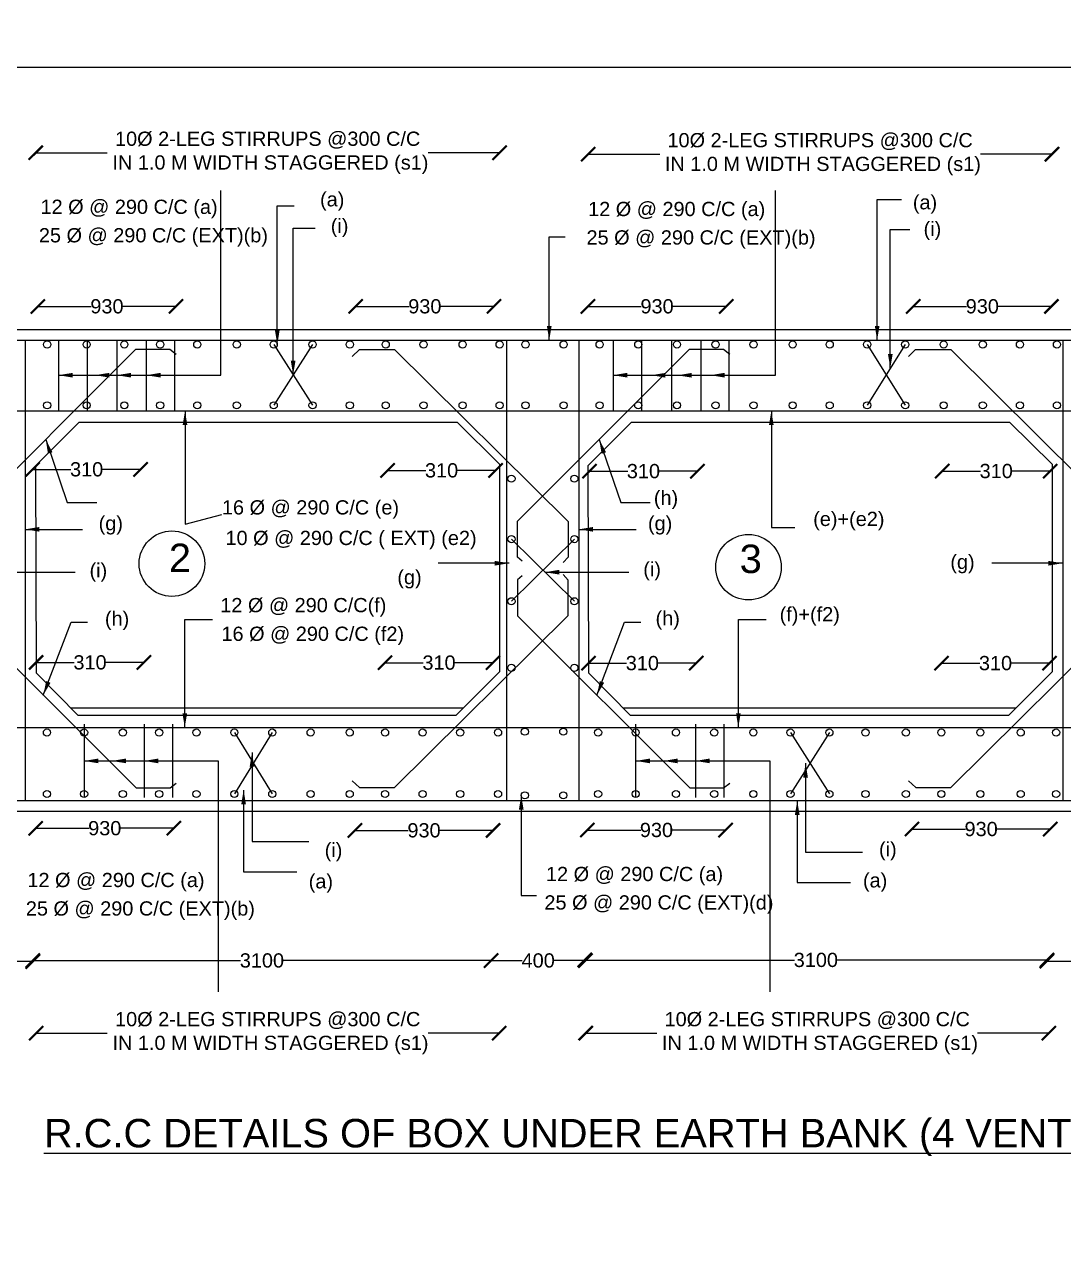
# Model space of a CAD drawing. Header units: millimetres. Extents: x -53248498 to -53239971, y 22140788 to 22147329.
# Drawn here: x -53246508 to -53244319, y 22144736 to 22147328 of the extents above; entities that cross this region are included whole.
import ezdxf

# ---------------------------------------------------------------- set-up
doc = ezdxf.new("R2010")
doc.units = ezdxf.units.MM
doc.header["$MEASUREMENT"] = 0
for name, color, linetype in [('DIMENSION', 7, 'Continuous'), ('DRAWING', 2, 'Continuous'), ('TEXT', 7, 'Continuous')]:
    doc.layers.add(name, color=color, linetype=linetype)
doc.styles.get("Standard").update_dxf_attribs({"font": 'arial.ttf', "height": 30})
doc.dimstyles.get("Standard").update_dxf_attribs({"dimtxt": 30, "dimasz": 30, "dimexe": 0.18, "dimexo": 0.0625, "dimgap": 0.09, "dimtad": 0, "dimdec": 0, "dimzin": 0, "dimdsep": 46, "dimtxsty": 'Standard', "dimblk": 'ARCHTICK', "dimcen": 0.09, "dimse1": 1, "dimse2": 1, "dimadec": 0, "dimazin": 0, "dimtfac": 1, "dimtdec": 0, "dimtofl": 0, "dimtmove": 0, "dimatfit": 3, "dimfxl": 1, "dimtolj": 1, "dimtzin": 0, "dimarcsym": 0})

# ---------------------------------------------------------------- blocks, each defined once
blk = doc.blocks.new('_ArchTick')
at = {"color": 0, "linetype": 'ByBlock', "const_width": 0.15}
blk.add_lwpolyline([(-0.5, -0.5), (0.5, 0.5)], dxfattribs=at)
blk = doc.blocks.new('*D57')
at = {"layer": 'Defpoints', "color": 0, "transparency": 16777216}
for p in [(-53246480.5, 22146734.1), (-53246189.1, 22146733.4), (-53246189.1, 22146731.4)]:
    blk.add_point(p, dxfattribs=at)
at = {"layer": 'DIMENSION', "color": 0, "lineweight": -2, "transparency": 16777216}
for p, q in [((-53246480.5, 22146733.4), (-53246368, 22146733.4)), ((-53246189.1, 22146733.4), (-53246301.6, 22146733.4))]:
    blk.add_line(p, q, dxfattribs=at)
at = {"layer": 'DIMENSION', "color": 0, "lineweight": -2, "transparency": 16777216, "xscale": 30, "yscale": 30, "zscale": 30, "rotation": 180}
blk.add_blockref('_ArchTick', (-53246480.5, 22146733.4), dxfattribs=at)
at = {"layer": 'DIMENSION', "color": 0, "lineweight": -2, "transparency": 16777216, "xscale": 30, "yscale": 30, "zscale": 30}
blk.add_blockref('_ArchTick', (-53246189.1, 22146733.4), dxfattribs=at)
at = {"layer": 'DIMENSION', "color": 0, "transparency": 16777216, "insert": (-53246334.8, 22146733.4), "char_height": 30, "attachment_point": 5}
blk.add_mtext('\\A1;930', dxfattribs=at)
blk = doc.blocks.new('*D58')
at = {"layer": 'Defpoints', "color": 0, "transparency": 16777216}
for p in [(-53245810.5, 22146734.1), (-53245519.2, 22146733.4), (-53245519.2, 22146731.4)]:
    blk.add_point(p, dxfattribs=at)
at = {"layer": 'DIMENSION', "color": 0, "lineweight": -2, "transparency": 16777216}
for p, q in [((-53245810.5, 22146733.4), (-53245698, 22146733.4)), ((-53245519.2, 22146733.4), (-53245631.7, 22146733.4))]:
    blk.add_line(p, q, dxfattribs=at)
at = {"layer": 'DIMENSION', "color": 0, "lineweight": -2, "transparency": 16777216, "xscale": 30, "yscale": 30, "zscale": 30, "rotation": 180}
blk.add_blockref('_ArchTick', (-53245810.5, 22146733.4), dxfattribs=at)
at = {"layer": 'DIMENSION', "color": 0, "lineweight": -2, "transparency": 16777216, "xscale": 30, "yscale": 30, "zscale": 30}
blk.add_blockref('_ArchTick', (-53245519.2, 22146733.4), dxfattribs=at)
at = {"layer": 'DIMENSION', "color": 0, "transparency": 16777216, "insert": (-53245664.9, 22146733.4), "char_height": 30, "attachment_point": 5}
blk.add_mtext('\\A1;930', dxfattribs=at)
blk = doc.blocks.new('*D59')
at = {"layer": 'Defpoints', "color": 0, "transparency": 16777216}
for p in [(-53245321.2, 22146734.1), (-53245029.9, 22146733.4), (-53245029.9, 22146731.4)]:
    blk.add_point(p, dxfattribs=at)
at = {"layer": 'DIMENSION', "color": 0, "lineweight": -2, "transparency": 16777216}
for p, q in [((-53245321.2, 22146733.4), (-53245208.7, 22146733.4)), ((-53245029.9, 22146733.4), (-53245142.3, 22146733.4))]:
    blk.add_line(p, q, dxfattribs=at)
at = {"layer": 'DIMENSION', "color": 0, "lineweight": -2, "transparency": 16777216, "xscale": 30, "yscale": 30, "zscale": 30, "rotation": 180}
blk.add_blockref('_ArchTick', (-53245321.2, 22146733.4), dxfattribs=at)
at = {"layer": 'DIMENSION', "color": 0, "lineweight": -2, "transparency": 16777216, "xscale": 30, "yscale": 30, "zscale": 30}
blk.add_blockref('_ArchTick', (-53245029.9, 22146733.4), dxfattribs=at)
at = {"layer": 'DIMENSION', "color": 0, "transparency": 16777216, "insert": (-53245175.5, 22146733.4), "char_height": 30, "attachment_point": 5}
blk.add_mtext('\\A1;930', dxfattribs=at)
blk = doc.blocks.new('*D60')
at = {"layer": 'Defpoints', "color": 0, "transparency": 16777216}
for p in [(-53244635.8, 22146734.1), (-53244344.4, 22146733.4), (-53244344.4, 22146731.4)]:
    blk.add_point(p, dxfattribs=at)
at = {"layer": 'DIMENSION', "color": 0, "lineweight": -2, "transparency": 16777216}
for p, q in [((-53244635.8, 22146733.4), (-53244523.3, 22146733.4)), ((-53244344.4, 22146733.4), (-53244456.9, 22146733.4))]:
    blk.add_line(p, q, dxfattribs=at)
at = {"layer": 'DIMENSION', "color": 0, "lineweight": -2, "transparency": 16777216, "xscale": 30, "yscale": 30, "zscale": 30, "rotation": 180}
blk.add_blockref('_ArchTick', (-53244635.8, 22146733.4), dxfattribs=at)
at = {"layer": 'DIMENSION', "color": 0, "lineweight": -2, "transparency": 16777216, "xscale": 30, "yscale": 30, "zscale": 30}
blk.add_blockref('_ArchTick', (-53244344.4, 22146733.4), dxfattribs=at)
at = {"layer": 'DIMENSION', "color": 0, "transparency": 16777216, "insert": (-53244490.1, 22146733.4), "char_height": 30, "attachment_point": 5}
blk.add_mtext('\\A1;930', dxfattribs=at)
blk = doc.blocks.new('*D65')
at = {"layer": 'Defpoints', "color": 0, "transparency": 16777216}
for p in [(-53244638.2, 22145631.8), (-53244346.9, 22145631.2), (-53244346.9, 22145629.2)]:
    blk.add_point(p, dxfattribs=at)
at = {"layer": 'DIMENSION', "color": 0, "lineweight": -2, "transparency": 16777216}
for p, q in [((-53244638.2, 22145631.2), (-53244525.7, 22145631.2)), ((-53244346.9, 22145631.2), (-53244459.4, 22145631.2))]:
    blk.add_line(p, q, dxfattribs=at)
at = {"layer": 'DIMENSION', "color": 0, "lineweight": -2, "transparency": 16777216, "xscale": 30, "yscale": 30, "zscale": 30, "rotation": 180}
blk.add_blockref('_ArchTick', (-53244638.2, 22145631.2), dxfattribs=at)
at = {"layer": 'DIMENSION', "color": 0, "lineweight": -2, "transparency": 16777216, "xscale": 30, "yscale": 30, "zscale": 30}
blk.add_blockref('_ArchTick', (-53244346.9, 22145631.2), dxfattribs=at)
at = {"layer": 'DIMENSION', "color": 0, "transparency": 16777216, "insert": (-53244492.6, 22145631.2), "char_height": 30, "attachment_point": 5}
blk.add_mtext('\\A1;930', dxfattribs=at)
blk = doc.blocks.new('*D66')
at = {"layer": 'Defpoints', "color": 0, "transparency": 16777216}
for p in [(-53245322.5, 22145629.9), (-53245031.2, 22145629.2), (-53245031.2, 22145627.3)]:
    blk.add_point(p, dxfattribs=at)
at = {"layer": 'DIMENSION', "color": 0, "lineweight": -2, "transparency": 16777216}
for p, q in [((-53245322.5, 22145629.2), (-53245210, 22145629.2)), ((-53245031.2, 22145629.2), (-53245143.7, 22145629.2))]:
    blk.add_line(p, q, dxfattribs=at)
at = {"layer": 'DIMENSION', "color": 0, "lineweight": -2, "transparency": 16777216, "xscale": 30, "yscale": 30, "zscale": 30, "rotation": 180}
blk.add_blockref('_ArchTick', (-53245322.5, 22145629.2), dxfattribs=at)
at = {"layer": 'DIMENSION', "color": 0, "lineweight": -2, "transparency": 16777216, "xscale": 30, "yscale": 30, "zscale": 30}
blk.add_blockref('_ArchTick', (-53245031.2, 22145629.2), dxfattribs=at)
at = {"layer": 'DIMENSION', "color": 0, "transparency": 16777216, "insert": (-53245176.8, 22145629.2), "char_height": 30, "attachment_point": 5}
blk.add_mtext('\\A1;930', dxfattribs=at)
blk = doc.blocks.new('*D67')
at = {"layer": 'Defpoints', "color": 0, "transparency": 16777216}
for p in [(-53245812.3, 22145629.2), (-53245521, 22145628.5), (-53245521, 22145626.6)]:
    blk.add_point(p, dxfattribs=at)
at = {"layer": 'DIMENSION', "color": 0, "lineweight": -2, "transparency": 16777216}
for p, q in [((-53245812.3, 22145628.5), (-53245699.8, 22145628.5)), ((-53245521, 22145628.5), (-53245633.5, 22145628.5))]:
    blk.add_line(p, q, dxfattribs=at)
at = {"layer": 'DIMENSION', "color": 0, "lineweight": -2, "transparency": 16777216, "xscale": 30, "yscale": 30, "zscale": 30, "rotation": 180}
blk.add_blockref('_ArchTick', (-53245812.3, 22145628.5), dxfattribs=at)
at = {"layer": 'DIMENSION', "color": 0, "lineweight": -2, "transparency": 16777216, "xscale": 30, "yscale": 30, "zscale": 30}
blk.add_blockref('_ArchTick', (-53245521, 22145628.5), dxfattribs=at)
at = {"layer": 'DIMENSION', "color": 0, "transparency": 16777216, "insert": (-53245666.6, 22145628.5), "char_height": 30, "attachment_point": 5}
blk.add_mtext('\\A1;930', dxfattribs=at)
blk = doc.blocks.new('*D68')
at = {"layer": 'Defpoints', "color": 0, "transparency": 16777216}
for p in [(-53246485.1, 22145633.7), (-53246193.7, 22145633), (-53246193.7, 22145631.1)]:
    blk.add_point(p, dxfattribs=at)
at = {"layer": 'DIMENSION', "color": 0, "lineweight": -2, "transparency": 16777216}
for p, q in [((-53246485.1, 22145633), (-53246372.6, 22145633)), ((-53246193.7, 22145633), (-53246306.2, 22145633))]:
    blk.add_line(p, q, dxfattribs=at)
at = {"layer": 'DIMENSION', "color": 0, "lineweight": -2, "transparency": 16777216, "xscale": 30, "yscale": 30, "zscale": 30, "rotation": 180}
blk.add_blockref('_ArchTick', (-53246485.1, 22145633), dxfattribs=at)
at = {"layer": 'DIMENSION', "color": 0, "lineweight": -2, "transparency": 16777216, "xscale": 30, "yscale": 30, "zscale": 30}
blk.add_blockref('_ArchTick', (-53246193.7, 22145633), dxfattribs=at)
at = {"layer": 'DIMENSION', "color": 0, "transparency": 16777216, "insert": (-53246339.4, 22145633), "char_height": 30, "attachment_point": 5}
blk.add_mtext('\\A1;930', dxfattribs=at)
blk = doc.blocks.new('*D90')
at = {"layer": 'Defpoints', "color": 0, "transparency": 16777216}
for p in [(-53246484.2, 22145982.2), (-53246256.8, 22145982.6), (-53246256.8, 22145982.6)]:
    blk.add_point(p, dxfattribs=at)
at = {"layer": 'DIMENSION', "color": 0, "lineweight": -2, "transparency": 16777216}
for p, q in [((-53246484.2, 22145982.6), (-53246403.7, 22145982.6)), ((-53246256.8, 22145982.6), (-53246337.4, 22145982.6))]:
    blk.add_line(p, q, dxfattribs=at)
at = {"layer": 'DIMENSION', "color": 0, "lineweight": -2, "transparency": 16777216, "xscale": 30, "yscale": 30, "zscale": 30, "rotation": 180}
blk.add_blockref('_ArchTick', (-53246484.2, 22145982.6), dxfattribs=at)
at = {"layer": 'DIMENSION', "color": 0, "lineweight": -2, "transparency": 16777216, "xscale": 30, "yscale": 30, "zscale": 30}
blk.add_blockref('_ArchTick', (-53246256.8, 22145982.6), dxfattribs=at)
at = {"layer": 'DIMENSION', "color": 0, "transparency": 16777216, "insert": (-53246370.5, 22145982.6), "char_height": 30, "attachment_point": 5}
blk.add_mtext('\\A1;310', dxfattribs=at)
blk = doc.blocks.new('*D91')
at = {"layer": 'Defpoints', "color": 0, "transparency": 16777216}
for p in [(-53246491.3, 22146389.3), (-53246263.9, 22146389.7), (-53246263.9, 22146389.7)]:
    blk.add_point(p, dxfattribs=at)
at = {"layer": 'DIMENSION', "color": 0, "lineweight": -2, "transparency": 16777216}
for p, q in [((-53246491.3, 22146389.7), (-53246410.7, 22146389.7)), ((-53246263.9, 22146389.7), (-53246344.4, 22146389.7))]:
    blk.add_line(p, q, dxfattribs=at)
at = {"layer": 'DIMENSION', "color": 0, "lineweight": -2, "transparency": 16777216, "xscale": 30, "yscale": 30, "zscale": 30, "rotation": 180}
blk.add_blockref('_ArchTick', (-53246491.3, 22146389.7), dxfattribs=at)
at = {"layer": 'DIMENSION', "color": 0, "lineweight": -2, "transparency": 16777216, "xscale": 30, "yscale": 30, "zscale": 30}
blk.add_blockref('_ArchTick', (-53246263.9, 22146389.7), dxfattribs=at)
at = {"layer": 'DIMENSION', "color": 0, "transparency": 16777216, "insert": (-53246377.6, 22146389.7), "char_height": 30, "attachment_point": 5}
blk.add_mtext('\\A1;310', dxfattribs=at)
blk = doc.blocks.new('*D92')
at = {"layer": 'Defpoints', "color": 0, "transparency": 16777216}
for p in [(-53245743.3, 22146387.2), (-53245515.9, 22146387.5), (-53245515.9, 22146387.5)]:
    blk.add_point(p, dxfattribs=at)
at = {"layer": 'DIMENSION', "color": 0, "lineweight": -2, "transparency": 16777216}
for p, q in [((-53245743.3, 22146387.5), (-53245662.7, 22146387.5)), ((-53245515.9, 22146387.5), (-53245596.4, 22146387.5))]:
    blk.add_line(p, q, dxfattribs=at)
at = {"layer": 'DIMENSION', "color": 0, "lineweight": -2, "transparency": 16777216, "xscale": 30, "yscale": 30, "zscale": 30, "rotation": 180}
blk.add_blockref('_ArchTick', (-53245743.3, 22146387.5), dxfattribs=at)
at = {"layer": 'DIMENSION', "color": 0, "lineweight": -2, "transparency": 16777216, "xscale": 30, "yscale": 30, "zscale": 30}
blk.add_blockref('_ArchTick', (-53245515.9, 22146387.5), dxfattribs=at)
at = {"layer": 'DIMENSION', "color": 0, "transparency": 16777216, "insert": (-53245629.6, 22146387.5), "char_height": 30, "attachment_point": 5}
blk.add_mtext('\\A1;310', dxfattribs=at)
blk = doc.blocks.new('*D93')
at = {"layer": 'Defpoints', "color": 0, "transparency": 16777216}
for p in [(-53245748.7, 22145981.8), (-53245521.3, 22145982.1), (-53245521.3, 22145982.1)]:
    blk.add_point(p, dxfattribs=at)
at = {"layer": 'DIMENSION', "color": 0, "lineweight": -2, "transparency": 16777216}
for p, q in [((-53245748.7, 22145982.1), (-53245668.1, 22145982.1)), ((-53245521.3, 22145982.1), (-53245601.8, 22145982.1))]:
    blk.add_line(p, q, dxfattribs=at)
at = {"layer": 'DIMENSION', "color": 0, "lineweight": -2, "transparency": 16777216, "xscale": 30, "yscale": 30, "zscale": 30, "rotation": 180}
blk.add_blockref('_ArchTick', (-53245748.7, 22145982.1), dxfattribs=at)
at = {"layer": 'DIMENSION', "color": 0, "lineweight": -2, "transparency": 16777216, "xscale": 30, "yscale": 30, "zscale": 30}
blk.add_blockref('_ArchTick', (-53245521.3, 22145982.1), dxfattribs=at)
at = {"layer": 'DIMENSION', "color": 0, "transparency": 16777216, "insert": (-53245635, 22145982.1), "char_height": 30, "attachment_point": 5}
blk.add_mtext('\\A1;310', dxfattribs=at)
blk = doc.blocks.new('*D94')
at = {"layer": 'Defpoints', "color": 0, "transparency": 16777216}
for p in [(-53245320.2, 22145980.7), (-53245092.8, 22145981.1), (-53245092.8, 22145981.1)]:
    blk.add_point(p, dxfattribs=at)
at = {"layer": 'DIMENSION', "color": 0, "lineweight": -2, "transparency": 16777216}
for p, q in [((-53245320.2, 22145981.1), (-53245239.7, 22145981.1)), ((-53245092.8, 22145981.1), (-53245173.3, 22145981.1))]:
    blk.add_line(p, q, dxfattribs=at)
at = {"layer": 'DIMENSION', "color": 0, "lineweight": -2, "transparency": 16777216, "xscale": 30, "yscale": 30, "zscale": 30, "rotation": 180}
blk.add_blockref('_ArchTick', (-53245320.2, 22145981.1), dxfattribs=at)
at = {"layer": 'DIMENSION', "color": 0, "lineweight": -2, "transparency": 16777216, "xscale": 30, "yscale": 30, "zscale": 30}
blk.add_blockref('_ArchTick', (-53245092.8, 22145981.1), dxfattribs=at)
at = {"layer": 'DIMENSION', "color": 0, "transparency": 16777216, "insert": (-53245206.5, 22145981.1), "char_height": 30, "attachment_point": 5}
blk.add_mtext('\\A1;310', dxfattribs=at)
blk = doc.blocks.new('*D95')
at = {"layer": 'Defpoints', "color": 0, "transparency": 16777216}
for p in [(-53245317.9, 22146385.6), (-53245090.5, 22146385.9), (-53245090.5, 22146385.9)]:
    blk.add_point(p, dxfattribs=at)
at = {"layer": 'DIMENSION', "color": 0, "lineweight": -2, "transparency": 16777216}
for p, q in [((-53245317.9, 22146385.9), (-53245237.4, 22146385.9)), ((-53245090.5, 22146385.9), (-53245171, 22146385.9))]:
    blk.add_line(p, q, dxfattribs=at)
at = {"layer": 'DIMENSION', "color": 0, "lineweight": -2, "transparency": 16777216, "xscale": 30, "yscale": 30, "zscale": 30, "rotation": 180}
blk.add_blockref('_ArchTick', (-53245317.9, 22146385.9), dxfattribs=at)
at = {"layer": 'DIMENSION', "color": 0, "lineweight": -2, "transparency": 16777216, "xscale": 30, "yscale": 30, "zscale": 30}
blk.add_blockref('_ArchTick', (-53245090.5, 22146385.9), dxfattribs=at)
at = {"layer": 'DIMENSION', "color": 0, "transparency": 16777216, "insert": (-53245204.2, 22146385.9), "char_height": 30, "attachment_point": 5}
blk.add_mtext('\\A1;310', dxfattribs=at)
blk = doc.blocks.new('*D96')
at = {"layer": 'Defpoints', "color": 0, "transparency": 16777216}
for p in [(-53244574.5, 22146385.8), (-53244347.1, 22146386.1), (-53244347.1, 22146386.1)]:
    blk.add_point(p, dxfattribs=at)
at = {"layer": 'DIMENSION', "color": 0, "lineweight": -2, "transparency": 16777216}
for p, q in [((-53244574.5, 22146386.1), (-53244494, 22146386.1)), ((-53244347.1, 22146386.1), (-53244427.7, 22146386.1))]:
    blk.add_line(p, q, dxfattribs=at)
at = {"layer": 'DIMENSION', "color": 0, "lineweight": -2, "transparency": 16777216, "xscale": 30, "yscale": 30, "zscale": 30, "rotation": 180}
blk.add_blockref('_ArchTick', (-53244574.5, 22146386.1), dxfattribs=at)
at = {"layer": 'DIMENSION', "color": 0, "lineweight": -2, "transparency": 16777216, "xscale": 30, "yscale": 30, "zscale": 30}
blk.add_blockref('_ArchTick', (-53244347.1, 22146386.1), dxfattribs=at)
at = {"layer": 'DIMENSION', "color": 0, "transparency": 16777216, "insert": (-53244460.8, 22146386.1), "char_height": 30, "attachment_point": 5}
blk.add_mtext('\\A1;310', dxfattribs=at)
blk = doc.blocks.new('*D97')
at = {"layer": 'Defpoints', "color": 0, "transparency": 16777216}
for p in [(-53244576, 22145980.8), (-53244348.6, 22145981.1), (-53244348.6, 22145981.1)]:
    blk.add_point(p, dxfattribs=at)
at = {"layer": 'DIMENSION', "color": 0, "lineweight": -2, "transparency": 16777216}
for p, q in [((-53244576, 22145981.1), (-53244495.5, 22145981.1)), ((-53244348.6, 22145981.1), (-53244429.1, 22145981.1))]:
    blk.add_line(p, q, dxfattribs=at)
at = {"layer": 'DIMENSION', "color": 0, "lineweight": -2, "transparency": 16777216, "xscale": 30, "yscale": 30, "zscale": 30, "rotation": 180}
blk.add_blockref('_ArchTick', (-53244576, 22145981.1), dxfattribs=at)
at = {"layer": 'DIMENSION', "color": 0, "lineweight": -2, "transparency": 16777216, "xscale": 30, "yscale": 30, "zscale": 30}
blk.add_blockref('_ArchTick', (-53244348.6, 22145981.1), dxfattribs=at)
at = {"layer": 'DIMENSION', "color": 0, "transparency": 16777216, "insert": (-53244462.3, 22145981.1), "char_height": 30, "attachment_point": 5}
blk.add_mtext('\\A1;310', dxfattribs=at)
blk = doc.blocks.new('*D125')
at = {"layer": 'Defpoints', "color": 0, "transparency": 16777216}
for p in [(-53246684.6, 22145354), (-53246491, 22145351.7), (-53246491, 22145351.7)]:
    blk.add_point(p, dxfattribs=at)
at = {"layer": 'DIMENSION', "color": 0, "lineweight": -2, "transparency": 16777216}
for p, q in [((-53246684.6, 22145351.7), (-53246621.6, 22145351.7)), ((-53246491, 22145351.7), (-53246554, 22145351.7))]:
    blk.add_line(p, q, dxfattribs=at)
at = {"layer": 'DIMENSION', "color": 0, "lineweight": -2, "transparency": 16777216, "xscale": 30, "yscale": 30, "zscale": 30, "rotation": 180}
blk.add_blockref('_ArchTick', (-53246684.6, 22145351.7), dxfattribs=at)
at = {"layer": 'DIMENSION', "color": 0, "lineweight": -2, "transparency": 16777216, "xscale": 30, "yscale": 30, "zscale": 30}
blk.add_blockref('_ArchTick', (-53246491, 22145351.7), dxfattribs=at)
at = {"layer": 'DIMENSION', "color": 0, "transparency": 16777216, "insert": (-53246587.8, 22145351.7), "char_height": 30, "attachment_point": 5}
blk.add_mtext('\\A1;400', dxfattribs=at)
blk = doc.blocks.new('*D126')
at = {"layer": 'Defpoints', "color": 0, "transparency": 16777216}
for p in [(-53246491, 22145351.7), (-53245525.3, 22145354.1), (-53245525.3, 22145354.1)]:
    blk.add_point(p, dxfattribs=at)
at = {"layer": 'DIMENSION', "color": 0, "lineweight": -2, "transparency": 16777216}
for p, q in [((-53246491, 22145354.1), (-53246053, 22145354.1)), ((-53245525.3, 22145354.1), (-53245963.3, 22145354.1))]:
    blk.add_line(p, q, dxfattribs=at)
at = {"layer": 'DIMENSION', "color": 0, "lineweight": -2, "transparency": 16777216, "xscale": 30, "yscale": 30, "zscale": 30, "rotation": 180}
blk.add_blockref('_ArchTick', (-53246491, 22145354.1), dxfattribs=at)
at = {"layer": 'DIMENSION', "color": 0, "lineweight": -2, "transparency": 16777216, "xscale": 30, "yscale": 30, "zscale": 30}
blk.add_blockref('_ArchTick', (-53245525.3, 22145354.1), dxfattribs=at)
at = {"layer": 'DIMENSION', "color": 0, "transparency": 16777216, "insert": (-53246008.2, 22145354.1), "char_height": 30, "attachment_point": 5}
blk.add_mtext('\\A1;3100', dxfattribs=at)
blk = doc.blocks.new('*D127')
at = {"layer": 'Defpoints', "color": 0, "transparency": 16777216}
for p in [(-53245525.3, 22145354.1), (-53245326.7, 22145354.1), (-53245326.7, 22145354.1)]:
    blk.add_point(p, dxfattribs=at)
at = {"layer": 'DIMENSION', "color": 0, "lineweight": -2, "transparency": 16777216}
for p, q in [((-53245525.3, 22145354.1), (-53245459.8, 22145354.1)), ((-53245326.7, 22145354.1), (-53245392.2, 22145354.1))]:
    blk.add_line(p, q, dxfattribs=at)
at = {"layer": 'DIMENSION', "color": 0, "lineweight": -2, "transparency": 16777216, "xscale": 30, "yscale": 30, "zscale": 30, "rotation": 180}
blk.add_blockref('_ArchTick', (-53245525.3, 22145354.1), dxfattribs=at)
at = {"layer": 'DIMENSION', "color": 0, "lineweight": -2, "transparency": 16777216, "xscale": 30, "yscale": 30, "zscale": 30}
blk.add_blockref('_ArchTick', (-53245326.7, 22145354.1), dxfattribs=at)
at = {"layer": 'DIMENSION', "color": 0, "transparency": 16777216, "insert": (-53245426, 22145354.1), "char_height": 30, "attachment_point": 5}
blk.add_mtext('\\A1;400', dxfattribs=at)
blk = doc.blocks.new('*D128')
at = {"layer": 'Defpoints', "color": 0, "transparency": 16777216}
for p in [(-53245327.8, 22145353.9), (-53244353.9, 22145355.2), (-53244353.9, 22145354.1)]:
    blk.add_point(p, dxfattribs=at)
at = {"layer": 'DIMENSION', "color": 0, "lineweight": -2, "transparency": 16777216}
for p, q in [((-53245327.8, 22145355.2), (-53244885.7, 22145355.2)), ((-53244353.9, 22145355.2), (-53244796.1, 22145355.2))]:
    blk.add_line(p, q, dxfattribs=at)
at = {"layer": 'DIMENSION', "color": 0, "lineweight": -2, "transparency": 16777216, "xscale": 30, "yscale": 30, "zscale": 30, "rotation": 180}
blk.add_blockref('_ArchTick', (-53245327.8, 22145355.2), dxfattribs=at)
at = {"layer": 'DIMENSION', "color": 0, "lineweight": -2, "transparency": 16777216, "xscale": 30, "yscale": 30, "zscale": 30}
blk.add_blockref('_ArchTick', (-53244353.9, 22145355.2), dxfattribs=at)
at = {"layer": 'DIMENSION', "color": 0, "transparency": 16777216, "insert": (-53244840.9, 22145355.2), "char_height": 30, "attachment_point": 5}
blk.add_mtext('\\A1;3100', dxfattribs=at)
blk = doc.blocks.new('*D129')
at = {"layer": 'Defpoints', "color": 0, "transparency": 16777216}
for p in [(-53244353.9, 22145355.2), (-53244157.4, 22145353), (-53244157.4, 22145353)]:
    blk.add_point(p, dxfattribs=at)
at = {"layer": 'DIMENSION', "color": 0, "lineweight": -2, "transparency": 16777216}
for p, q in [((-53244353.9, 22145353), (-53244289.4, 22145353)), ((-53244157.4, 22145353), (-53244221.9, 22145353))]:
    blk.add_line(p, q, dxfattribs=at)
at = {"layer": 'DIMENSION', "color": 0, "lineweight": -2, "transparency": 16777216, "xscale": 30, "yscale": 30, "zscale": 30, "rotation": 180}
blk.add_blockref('_ArchTick', (-53244353.9, 22145353), dxfattribs=at)
at = {"layer": 'DIMENSION', "color": 0, "lineweight": -2, "transparency": 16777216, "xscale": 30, "yscale": 30, "zscale": 30}
blk.add_blockref('_ArchTick', (-53244157.4, 22145353), dxfattribs=at)
at = {"layer": 'DIMENSION', "color": 0, "transparency": 16777216, "insert": (-53244255.6, 22145353), "char_height": 30, "attachment_point": 5}
blk.add_mtext('\\A1;400', dxfattribs=at)
blk = doc.blocks.new('*D133')
at = {"layer": 'Defpoints', "color": 0, "transparency": 16777216}
for p in [(-53246484.8, 22147057.4), (-53246484.8, 22146409.2), (-53245507.5, 22146411.9)]:
    blk.add_point(p, dxfattribs=at)
at = {"layer": 'TEXT', "color": 0, "lineweight": -2, "transparency": 16777216}
for p, q in [((-53246484.8, 22147057.4), (-53246334.3, 22147057.4)), ((-53245507.5, 22147057.4), (-53245658, 22147057.4))]:
    blk.add_line(p, q, dxfattribs=at)
at = {"layer": 'TEXT', "color": 0, "lineweight": -2, "transparency": 16777216, "xscale": 30, "yscale": 30, "zscale": 30, "rotation": 180}
blk.add_blockref('_ArchTick', (-53246484.8, 22147057.4), dxfattribs=at)
at = {"layer": 'TEXT', "color": 0, "lineweight": -2, "transparency": 16777216, "xscale": 30, "yscale": 30, "zscale": 30}
blk.add_blockref('_ArchTick', (-53245507.5, 22147057.4), dxfattribs=at)
at = {"layer": 'TEXT', "color": 0, "transparency": 16777216, "insert": (-53245996.1, 22147057.4), "char_height": 30, "attachment_point": 5}
blk.add_mtext('\\A1;10Ø 2-LEG STIRRUPS @300 C/C\\P IN 1.0 M WIDTH STAGGERED (s1)', dxfattribs=at)
blk = doc.blocks.new('*D134')
at = {"layer": 'Defpoints', "color": 0, "transparency": 16777216}
for p in [(-53245320.6, 22147054.4), (-53245320.6, 22146406.1), (-53244343.2, 22146408.9)]:
    blk.add_point(p, dxfattribs=at)
at = {"layer": 'TEXT', "color": 0, "lineweight": -2, "transparency": 16777216}
for p, q in [((-53245320.6, 22147054.4), (-53245170, 22147054.4)), ((-53244343.2, 22147054.4), (-53244493.8, 22147054.4))]:
    blk.add_line(p, q, dxfattribs=at)
at = {"layer": 'TEXT', "color": 0, "lineweight": -2, "transparency": 16777216, "xscale": 30, "yscale": 30, "zscale": 30, "rotation": 180}
blk.add_blockref('_ArchTick', (-53245320.6, 22147054.4), dxfattribs=at)
at = {"layer": 'TEXT', "color": 0, "lineweight": -2, "transparency": 16777216, "xscale": 30, "yscale": 30, "zscale": 30}
blk.add_blockref('_ArchTick', (-53244343.2, 22147054.4), dxfattribs=at)
at = {"layer": 'TEXT', "color": 0, "transparency": 16777216, "insert": (-53244831.9, 22147054.4), "char_height": 30, "attachment_point": 5}
blk.add_mtext('\\A1;10Ø 2-LEG STIRRUPS @300 C/C\\P IN 1.0 M WIDTH STAGGERED (s1)', dxfattribs=at)
blk = doc.blocks.new('*D137')
at = {"layer": 'Defpoints', "color": 0, "transparency": 16777216}
for p in [(-53245325.9, 22145959.9), (-53244350.1, 22145962.9), (-53245325.9, 22145201)]:
    blk.add_point(p, dxfattribs=at)
at = {"layer": 'TEXT', "color": 0, "lineweight": -2, "transparency": 16777216}
for p, q in [((-53245325.9, 22145201), (-53245176.2, 22145201)), ((-53244350.1, 22145201), (-53244499.9, 22145201))]:
    blk.add_line(p, q, dxfattribs=at)
at = {"layer": 'TEXT', "color": 0, "lineweight": -2, "transparency": 16777216, "xscale": 30, "yscale": 30, "zscale": 30, "rotation": 180}
blk.add_blockref('_ArchTick', (-53245325.9, 22145201), dxfattribs=at)
at = {"layer": 'TEXT', "color": 0, "lineweight": -2, "transparency": 16777216, "xscale": 30, "yscale": 30, "zscale": 30}
blk.add_blockref('_ArchTick', (-53244350.1, 22145201), dxfattribs=at)
at = {"layer": 'TEXT', "color": 0, "transparency": 16777216, "insert": (-53244838, 22145201), "char_height": 30, "attachment_point": 5}
blk.add_mtext('\\A1;10Ø 2-LEG STIRRUPS @300 C/C\\P IN 1.0 M WIDTH STAGGERED (s1)', dxfattribs=at)
blk = doc.blocks.new('*D138')
at = {"layer": 'Defpoints', "color": 0, "transparency": 16777216}
for p in [(-53246483.9, 22145959.9), (-53245508.2, 22145962.9), (-53246483.9, 22145201)]:
    blk.add_point(p, dxfattribs=at)
at = {"layer": 'TEXT', "color": 0, "lineweight": -2, "transparency": 16777216}
for p, q in [((-53246483.9, 22145201), (-53246334.2, 22145201)), ((-53245508.2, 22145201), (-53245657.9, 22145201))]:
    blk.add_line(p, q, dxfattribs=at)
at = {"layer": 'TEXT', "color": 0, "lineweight": -2, "transparency": 16777216, "xscale": 30, "yscale": 30, "zscale": 30, "rotation": 180}
blk.add_blockref('_ArchTick', (-53246483.9, 22145201), dxfattribs=at)
at = {"layer": 'TEXT', "color": 0, "lineweight": -2, "transparency": 16777216, "xscale": 30, "yscale": 30, "zscale": 30}
blk.add_blockref('_ArchTick', (-53245508.2, 22145201), dxfattribs=at)
at = {"layer": 'TEXT', "color": 0, "transparency": 16777216, "insert": (-53245996, 22145201), "char_height": 30, "attachment_point": 5}
blk.add_mtext('\\A1;10Ø 2-LEG STIRRUPS @300 C/C\\P IN 1.0 M WIDTH STAGGERED (s1)', dxfattribs=at)

msp = doc.modelspace()

# ---------------------------------------------------------------- linework, layer by layer
at = {"layer": 'DIMENSION', "color": 0}
msp.add_lwpolyline([(-53239971.1, 22140788.3), (-53248498.4, 22140788.3), (-53248498.4, 22147237.5), (-53239971.1, 22147237.5)], close=True, dxfattribs=at)
for points in [[(-53246436.9, 22146662.1), (-53246436.9, 22146513.2)], [(-53246376.8, 22146662.1), (-53246376.8, 22146513.2)], [(-53246313.9, 22146662.1), (-53246313.9, 22146513.2)], [(-53246251.9, 22146662.1), (-53246251.9, 22146513.2)], [(-53246192.7, 22146662.1), (-53246192.7, 22146513.2)], [(-53245268.2, 22146662.1), (-53245268.2, 22146513.2)], [(-53245208.1, 22146662.1), (-53245208.1, 22146513.2)], [(-53245145.2, 22146662.1), (-53245145.2, 22146513.2)], [(-53245083.3, 22146662.1), (-53245083.3, 22146513.2)], [(-53245024, 22146662.1), (-53245024, 22146513.2)], [(-53246382.9, 22145852.3), (-53246382.9, 22145697.7)], [(-53246256.7, 22145852.3), (-53246256.7, 22145697.7)], [(-53246196.8, 22145852.3), (-53246196.8, 22145697.7)], [(-53245220.6, 22145852.3), (-53245220.6, 22145697.7)], [(-53245094.5, 22145852.3), (-53245094.5, 22145697.7)], [(-53245034.5, 22145852.3), (-53245034.5, 22145697.7)]]:
    msp.add_lwpolyline(points, dxfattribs=at)
for centre in [(-53246197.8, 22146190.9), (-53244982.9, 22146183.4)]:
    msp.add_circle(centre, 69.1, dxfattribs=at)
at = {"layer": 'DRAWING', "color": 0}
for points in [[(-53247857.1, 22146684.6), (-53242980.2, 22146684.6), (-53242980.2, 22145668.5), (-53247857.1, 22145668.5)], [(-53247834.5, 22146662.1), (-53243002.8, 22146662.1), (-53243002.8, 22145691), (-53247834.5, 22145691)]]:
    msp.add_lwpolyline(points, close=True, dxfattribs=at)
for points in [[(-53246626.8, 22146195.9), (-53246636.4, 22146204.3), (-53246636.4, 22146280.3), (-53246273.6, 22146642.9), (-53246202, 22146642.9), (-53246188.9, 22146632.9)], [(-53246507.1, 22146662.1), (-53246507.1, 22145691)], [(-53245901.5, 22146653), (-53245983.3, 22146524.8)], [(-53245983.3, 22146653), (-53245901.5, 22146524.8)], [(-53245818, 22146628), (-53245802.9, 22146642.4), (-53245728.6, 22146642.4), (-53245363.1, 22146279.8), (-53245363.1, 22146204.9), (-53245373.5, 22146193.4)], [(-53245492.9, 22146662.1), (-53245492.9, 22145691)], [(-53245460.1, 22146195.9), (-53245469.8, 22146204.3), (-53245469.8, 22146280.3), (-53245106.9, 22146642.9), (-53245035.4, 22146642.9), (-53245022.2, 22146632.9)], [(-53245340.4, 22146662.1), (-53245340.4, 22145691)], [(-53244652.5, 22146653), (-53244732.8, 22146524.8)], [(-53244732.8, 22146653), (-53244652.5, 22146524.8)], [(-53244645.8, 22146628), (-53244630.6, 22146642.4), (-53244556.4, 22146642.4), (-53244190.9, 22146279.8), (-53244190.9, 22146204.9), (-53244201.3, 22146193.4)], [(-53244320.7, 22146662.1), (-53244320.7, 22145691)], [(-53247834.5, 22146513.2), (-53243002.8, 22146513.2)], [(-53246484.8, 22146397.9), (-53246393.5, 22146489.3), (-53245596.8, 22146489.3), (-53245507.4, 22146400.6), (-53245507.4, 22145962.9), (-53245599.3, 22145871), (-53246395.7, 22145871), (-53246483.2, 22145959.9), (-53246484.8, 22146397.9)], [(-53245320.5, 22146397.9), (-53245229.2, 22146489.3), (-53244432.5, 22146489.3), (-53244343.2, 22146400.6), (-53244343.2, 22145962.9), (-53244435, 22145871), (-53245231.4, 22145871), (-53245319, 22145959.9), (-53245320.5, 22146397.9)], [(-53245349.7, 22146242.7), (-53245482.4, 22146111.6)], [(-53245482.4, 22146242.7), (-53245349.7, 22146111.6)], [(-53246626.7, 22146165.3), (-53246636.3, 22146156.9), (-53246636.3, 22146080.9), (-53246273.5, 22145718.3), (-53246201.9, 22145718.3), (-53246188.8, 22145728.3)], [(-53245817.9, 22145733.2), (-53245802.8, 22145718.8), (-53245728.5, 22145718.8), (-53245363, 22146081.4), (-53245363, 22146156.3), (-53245373.4, 22146167.8)], [(-53245460, 22146165.3), (-53245469.7, 22146156.9), (-53245469.7, 22146080.9), (-53245106.8, 22145718.3), (-53245035.3, 22145718.3), (-53245022.1, 22145728.3)], [(-53244645.7, 22145733.2), (-53244630.5, 22145718.8), (-53244556.3, 22145718.8), (-53244190.8, 22146081.4), (-53244190.8, 22146156.3), (-53244201.2, 22146167.8)], [(-53246411.3, 22145886.8), (-53245583.5, 22145886.8)], [(-53245247, 22145886.8), (-53244419.2, 22145886.8)], [(-53247834.5, 22145845.6), (-53243002.8, 22145845.6)], [(-53245986.4, 22145834.8), (-53246066.3, 22145705.3)], [(-53246066.3, 22145834.8), (-53245986.4, 22145705.3)], [(-53244812.3, 22145834.8), (-53244894.4, 22145705.3)], [(-53244894.4, 22145834.8), (-53244812.3, 22145705.3)]]:
    msp.add_lwpolyline(points, dxfattribs=at)
for centre in [(-53246460.8, 22146653), (-53246377.5, 22146653), (-53246298.2, 22146653), (-53246222.7, 22146653), (-53246144.4, 22146653), (-53246061.2, 22146653), (-53245983.3, 22146653), (-53245901.5, 22146653), (-53245823, 22146653), (-53245747.3, 22146653), (-53245667.6, 22146653), (-53245585.3, 22146653), (-53245507.3, 22146653), (-53245452.7, 22146653), (-53245372.5, 22146653), (-53245296.6, 22146653), (-53245215.1, 22146653), (-53245133.5, 22146653), (-53245052.2, 22146653), (-53244972.2, 22146653), (-53244889.7, 22146653), (-53244811.6, 22146653), (-53244732.8, 22146653), (-53244652.5, 22146653), (-53244571.6, 22146653), (-53244489.1, 22146653), (-53244410.8, 22146653), (-53244332.8, 22146653), (-53246460.8, 22146524.8), (-53246377.5, 22146524.8), (-53246298.2, 22146524.8), (-53246222.7, 22146524.8), (-53246144.4, 22146524.8), (-53246061.2, 22146524.8), (-53245983.3, 22146524.8), (-53245901.5, 22146524.8), (-53245823, 22146524.8), (-53245747.3, 22146524.8), (-53245667.6, 22146524.8), (-53245585.3, 22146524.8), (-53245507.3, 22146524.8), (-53245452.7, 22146524.8), (-53245372.5, 22146524.8), (-53245296.6, 22146524.8), (-53245215.1, 22146524.8), (-53245133.5, 22146524.8), (-53245052.2, 22146524.8), (-53244972.2, 22146524.8), (-53244889.7, 22146524.8), (-53244811.6, 22146524.8), (-53244732.8, 22146524.8), (-53244652.5, 22146524.8), (-53244571.6, 22146524.8), (-53244489.1, 22146524.8), (-53244410.8, 22146524.8), (-53244332.8, 22146524.8), (-53245482.4, 22146370.1), (-53245349.7, 22146370.1), (-53245482.4, 22146242.7), (-53245349.7, 22146242.7), (-53245482.4, 22146111.6), (-53245349.7, 22146111.6), (-53245482.4, 22145971.2), (-53245349.7, 22145971.2), (-53246461.2, 22145834.8), (-53246382.9, 22145834.8), (-53246301.3, 22145834.8), (-53246224.7, 22145834.8), (-53246146.2, 22145834.8), (-53246066.3, 22145834.8), (-53245986.4, 22145834.8), (-53245905.6, 22145834.8), (-53245823.2, 22145834.8), (-53245748.7, 22145834.8), (-53245669.6, 22145834.8), (-53245590.5, 22145834.8), (-53245510.6, 22145834.8), (-53245454.2, 22145836.6), (-53245373.2, 22145836.6), (-53245299.7, 22145834.8), (-53245220.6, 22145834.8), (-53245135.7, 22145834.8), (-53245055, 22145834.8), (-53244972.6, 22145834.8), (-53244894.4, 22145834.8), (-53244812.3, 22145834.8), (-53244736.2, 22145834.8), (-53244651.1, 22145834.8), (-53244576.4, 22145834.8), (-53244494.3, 22145834.8), (-53244409.2, 22145834.8), (-53244334.6, 22145834.8), (-53246461.2, 22145705.3), (-53246382.9, 22145705.3), (-53246301.3, 22145705.3), (-53246224.7, 22145705.3), (-53246146.2, 22145705.3), (-53246066.3, 22145705.3), (-53245986.4, 22145705.3), (-53245905.6, 22145705.3), (-53245823.2, 22145705.3), (-53245748.7, 22145705.3), (-53245669.6, 22145705.3), (-53245590.5, 22145705.3), (-53245510.6, 22145705.3), (-53245454.2, 22145702.4), (-53245373.2, 22145702.4), (-53245299.7, 22145705.3), (-53245220.6, 22145705.3), (-53245135.7, 22145705.3), (-53245055, 22145705.3), (-53244972.6, 22145705.3), (-53244894.4, 22145705.3), (-53244812.3, 22145705.3), (-53244736.2, 22145705.3), (-53244651.1, 22145705.3), (-53244576.4, 22145705.3), (-53244494.3, 22145705.3), (-53244409.2, 22145705.3), (-53244334.6, 22145705.3)]:
    msp.add_circle(centre, 7.55, dxfattribs=at)

# ---------------------------------------------------------------- texts
at = {"layer": 'TEXT', "color": 0}
for s, height, p in [('(a)', 30, (-53245885.7, 22146944.2)), ('12 Ø @ 290 C/C (a)', 30, (-53246474.8, 22146928.4)), ('12 Ø @ 290 C/C (a)', 30, (-53245320.8, 22146923.8)), ('(a)', 30, (-53244636.5, 22146938)), ('25 Ø @ 290 C/C (EXT)(b)', 30, (-53246478.2, 22146868.4)), ('(i)', 30, (-53245863.1, 22146888.4)), ('(i)', 30, (-53244613.9, 22146882.1)), ('25 Ø @ 290 C/C (EXT)(b)', 30, (-53245324.2, 22146863.8)), ('(h)', 30, (-53245182.3, 22146314.9)), ('16 Ø @ 290 C/C (e)', 30, (-53246092.5, 22146294.6)), ('(e)+(e2)', 30, (-53244846.5, 22146270.3)), ('(g)', 30, (-53246352.3, 22146261.2)), ('(g)', 30, (-53245194.7, 22146261.2)), ('10 Ø @ 290 C/C ( EXT) (e2)', 30, (-53246085, 22146230.2)), ('2', 60, (-53246204.3, 22146173.2)), ('3', 60, (-53245001.4, 22146171.1)), ('(g)', 30, (-53244557.5, 22146179.6)), ('(i)', 30, (-53246371.5, 22146161.8)), ('(g)', 30, (-53245722.8, 22146147.6)), ('(i)', 30, (-53245204.6, 22146164.5)), ('12 Ø @ 290 C/C(f)', 30, (-53246095.9, 22146088.5)), ('(f)+(f2)', 30, (-53244917.2, 22146069.3)), ('(h)', 30, (-53246339.1, 22146060.1)), ('(h)', 30, (-53245178.7, 22146061)), ('16 Ø @ 290 C/C (f2)', 30, (-53246093.5, 22146028.1)), ('(i)', 30, (-53245875.9, 22145572.1)), ('(i)', 30, (-53244707.8, 22145574.1)), ('12 Ø @ 290 C/C (a)', 30, (-53245409.6, 22145521.6)), ('12 Ø @ 290 C/C (a)', 30, (-53246502.4, 22145508.9)), ('(a)', 30, (-53245909.6, 22145506.2)), ('(a)', 30, (-53244741.6, 22145508.2)), ('25 Ø @ 290 C/C (EXT)(b)', 30, (-53246505.7, 22145448.9)), ('25 Ø @ 290 C/C (EXT)(d)', 30, (-53245412.9, 22145461.6)), ('%%UR.C.C DETAILS OF BOX UNDER EARTH BANK (4 VENTS OF 3.10 M X1.60 M)', 60, (-53246467.6, 22144960.1))]:
    msp.add_text(s, height=height, dxfattribs=at).set_placement(p)

# ---------------------------------------------------------------- dimensions: what is measured, and where the dimension line sits
at = {"layer": 'DIMENSION', "color": 0}
for base, p1, p2, text, picture, middle in [((-53246189.1, 22146733.4), (-53246480.5, 22146734.1), (-53246189.1, 22146731.4), '930', '*D57', (-53246334.8, 22146733.4)), ((-53245519.2, 22146733.4), (-53245810.5, 22146734.1), (-53245519.2, 22146731.4), '930', '*D58', (-53245664.9, 22146733.4)), ((-53245029.9, 22146733.4), (-53245321.2, 22146734.1), (-53245029.9, 22146731.4), '930', '*D59', (-53245175.5, 22146733.4)), ((-53244344.4, 22146733.4), (-53244635.8, 22146734.1), (-53244344.4, 22146731.4), '930', '*D60', (-53244490.1, 22146733.4)), ((-53246263.9, 22146389.7), (-53246491.3, 22146389.3), (-53246263.9, 22146389.7), '310', '*D91', (-53246377.6, 22146389.7)), ((-53245515.9, 22146387.5), (-53245743.3, 22146387.2), (-53245515.9, 22146387.5), '310', '*D92', (-53245629.6, 22146387.5)), ((-53245090.5, 22146385.9), (-53245317.9, 22146385.6), (-53245090.5, 22146385.9), '310', '*D95', (-53245204.2, 22146385.9)), ((-53244347.1, 22146386.1), (-53244574.5, 22146385.8), (-53244347.1, 22146386.1), '310', '*D96', (-53244460.8, 22146386.1)), ((-53246256.8, 22145982.6), (-53246484.2, 22145982.2), (-53246256.8, 22145982.6), '310', '*D90', (-53246370.5, 22145982.6)), ((-53245521.3, 22145982.1), (-53245748.7, 22145981.8), (-53245521.3, 22145982.1), '310', '*D93', (-53245635, 22145982.1)), ((-53245092.8, 22145981.1), (-53245320.2, 22145980.7), (-53245092.8, 22145981.1), '310', '*D94', (-53245206.5, 22145981.1)), ((-53244348.6, 22145981.1), (-53244576, 22145980.8), (-53244348.6, 22145981.1), '310', '*D97', (-53244462.3, 22145981.1)), ((-53246193.7, 22145633), (-53246485.1, 22145633.7), (-53246193.7, 22145631.1), '930', '*D68', (-53246339.4, 22145633)), ((-53245521, 22145628.5), (-53245812.3, 22145629.2), (-53245521, 22145626.6), '930', '*D67', (-53245666.6, 22145628.5)), ((-53245031.2, 22145629.2), (-53245322.5, 22145629.9), (-53245031.2, 22145627.3), '930', '*D66', (-53245176.8, 22145629.2)), ((-53244346.9, 22145631.2), (-53244638.2, 22145631.8), (-53244346.9, 22145629.2), '930', '*D65', (-53244492.6, 22145631.2)), ((-53246491, 22145351.7), (-53246684.6, 22145354), (-53246491, 22145351.7), '400', '*D125', (-53246587.8, 22145351.7)), ((-53245525.3, 22145354.1), (-53246491, 22145351.7), (-53245525.3, 22145354.1), '3100', '*D126', (-53246008.2, 22145354.1)), ((-53245326.7, 22145354.1), (-53245525.3, 22145354.1), (-53245326.7, 22145354.1), '400', '*D127', (-53245426, 22145354.1)), ((-53244353.9, 22145355.2), (-53245327.8, 22145353.9), (-53244353.9, 22145354.1), '3100', '*D128', (-53244840.9, 22145355.2)), ((-53244157.4, 22145353), (-53244353.9, 22145355.2), (-53244157.4, 22145353), '400', '*D129', (-53244255.6, 22145353))]:
    dim = msp.add_linear_dim(base=base, p1=p1, p2=p2, text=text, dimstyle='Standard', dxfattribs=at)
    dim.commit()
    dim.dimension.update_dxf_attribs({"geometry": picture, "text_midpoint": middle})
at = {"layer": 'TEXT', "color": 0}
for base, p1, p2, picture, middle in [((-53246484.8, 22147057.4), (-53245507.5, 22146411.9), (-53246484.8, 22146409.2), '*D133', (-53245996.1, 22147057.4)), ((-53245320.6, 22147054.4), (-53244343.2, 22146408.9), (-53245320.6, 22146406.1), '*D134', (-53244831.9, 22147054.4)), ((-53246483.9, 22145201), (-53245508.2, 22145962.9), (-53246483.9, 22145959.9), '*D138', (-53245996, 22145201)), ((-53245325.9, 22145201), (-53244350.1, 22145962.9), (-53245325.9, 22145959.9), '*D137', (-53244838, 22145201))]:
    dim = msp.add_linear_dim(base=base, p1=p1, p2=p2, text='10Ø 2-LEG STIRRUPS @300 C/C\\P IN 1.0 M WIDTH STAGGERED (s1)', dimstyle='Standard', override={"dimtmove": 2}, dxfattribs=at)
    dim.commit()
    dim.dimension.update_dxf_attribs({"geometry": picture, "text_midpoint": middle})

# ---------------------------------------------------------------- leaders
at = {"layer": 'DIMENSION', "color": 0}
for points in [[(-53246436.9, 22146588.3), (-53246094.5, 22146588.3), (-53246094.5, 22146977.9)], [(-53245268.2, 22146588.3), (-53244925.8, 22146588.3), (-53244925.8, 22146977.9)], [(-53244711.7, 22146662.1), (-53244711.7, 22146958.9), (-53244660.1, 22146958.9)], [(-53245975.8, 22146653), (-53245975.8, 22146945.5), (-53245940.6, 22146945.5)], [(-53245942.4, 22146588.9), (-53245942.4, 22146898.1), (-53245895.9, 22146898.1)], [(-53245402.7, 22146662.1), (-53245402.7, 22146879.8), (-53245368.9, 22146879.8)], [(-53244684, 22146602.7), (-53244684, 22146895.5), (-53244642.9, 22146895.5)], [(-53246359.7, 22146588.3), (-53246101.2, 22146588.3)], [(-53246313.9, 22146588.3), (-53246094.5, 22146588.3)], [(-53246251.9, 22146588.3), (-53246094.5, 22146588.3)], [(-53245187.9, 22146588.3), (-53245024, 22146587.6)], [(-53245132.5, 22146588.1), (-53244925.8, 22146588.3)], [(-53245063.3, 22146588.3), (-53244925.8, 22146588.3)], [(-53246170.3, 22146513.2), (-53246170.3, 22146274), (-53246092.5, 22146294.6)], [(-53244934.7, 22146513.2), (-53244934.7, 22146267.2), (-53244885.1, 22146267.2)], [(-53246463.9, 22146452.7), (-53246418.9, 22146319.8), (-53246356.4, 22146319.8)], [(-53245297.3, 22146452.7), (-53245252.2, 22146319.8), (-53245189.7, 22146319.8)], [(-53246507.1, 22146263.3), (-53246386.5, 22146263.3)], [(-53245340.4, 22146263.3), (-53245219.8, 22146263.3)], [(-53246578.4, 22146172.9), (-53246401.9, 22146172.9)], [(-53245487.4, 22146191.8), (-53245636.9, 22146191.8)], [(-53245411.7, 22146172.9), (-53245235.2, 22146172.9)], [(-53244320.7, 22146191.8), (-53244470.2, 22146191.8)], [(-53246170.8, 22145845.6), (-53246170.8, 22146073), (-53246112.2, 22146073)], [(-53245004.2, 22145845.6), (-53245004.2, 22146073), (-53244945.5, 22146073)], [(-53246468.9, 22145913.6), (-53246410.5, 22146067.3), (-53246376.1, 22146067.3)], [(-53245302.2, 22145913.6), (-53245243.8, 22146067.3), (-53245209.4, 22146067.3)], [(-53246029.1, 22145792.6), (-53246029.1, 22145605), (-53245909.4, 22145605)], [(-53246382.9, 22145775), (-53246100.1, 22145775), (-53246100.1, 22145287.9)], [(-53246324.5, 22145775), (-53246100.1, 22145775)], [(-53246256.7, 22145775), (-53246100.1, 22145775)], [(-53245220.6, 22145775), (-53244937.8, 22145775), (-53244937.8, 22145287.9)], [(-53245162.2, 22145775), (-53244937.8, 22145775)], [(-53245094.5, 22145775), (-53244937.8, 22145775)], [(-53244862.5, 22145770), (-53244862.5, 22145582.4), (-53244742.8, 22145582.4)], [(-53246046.8, 22145713.6), (-53246046.8, 22145541.3), (-53245934.5, 22145541.3)], [(-53245461.7, 22145702.4), (-53245461.7, 22145491.5), (-53245429.5, 22145491.5)], [(-53244880.1, 22145691), (-53244880.1, 22145518.7), (-53244767.8, 22145518.7)]]:
    msp.add_leader(points, dimstyle='Standard', override={"dimgap": 0.09, "dimtad": 0}, dxfattribs=at)

doc.saveas('drawing.dxf')
